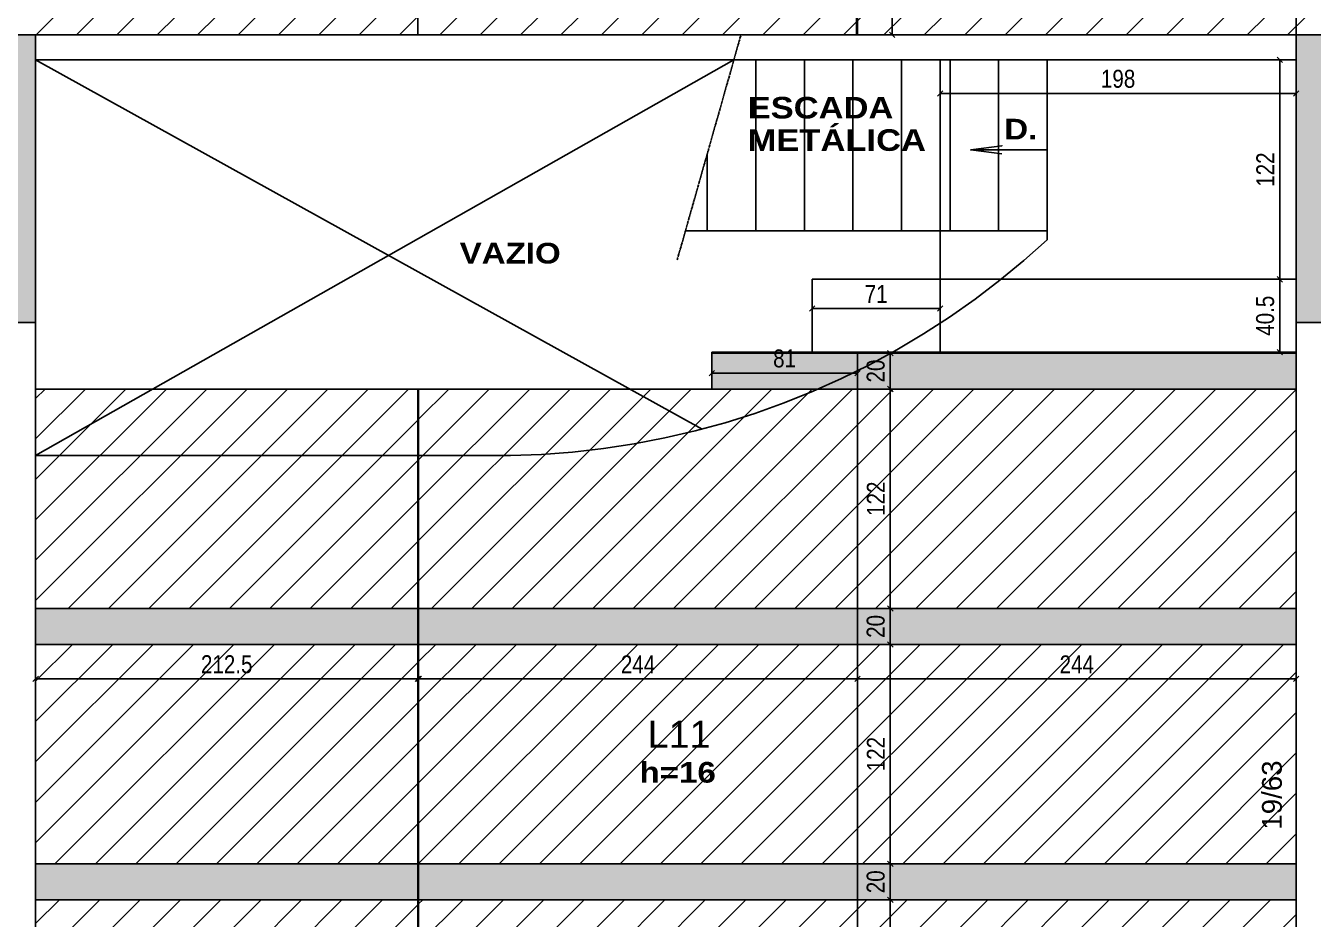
# Model space of a CAD drawing. Extents: x 1894 to 8661, y -614 to 3008.
# Drawn here: x 3407 to 4123, y 744 to 1241 of the extents above; entities that cross this region are included whole.
import ezdxf

# ---------------------------------------------------------------- set-up
doc = ezdxf.new("R2010")
doc.units = 0
doc.header["$PDMODE"] = 34
for name, pattern in [('ESTILO_TQS_0002', [0.4, 0.1, -0.3]), ('ESTILO_TQS_0006', [0.3, 0.2, -0.1]), ('ESTILO_TQS_0007', [2.1, 1.5, -0.2, 0.2, -0.2])]:
    doc.linetypes.add(name, pattern=pattern)
doc.layers.add('00 - FELIPE', color=6, linetype='Continuous', plot=False)
for name, color, linetype in [('COTA', 241, 'Continuous'), ('MTH-230', 1, 'Continuous'), ('MTH-COTAS7', 31, 'Continuous'), ('MTH-DIM-VIGA', 3, 'Continuous'), ('MTH-EIXO-217', 8, 'Continuous'), ('MTH-FACE-VIGA', 7, 'Continuous'), ('MTH-PILAR-SEGUE', 5, 'Continuous'), ('MTH-SOMBRA25', 253, 'Continuous'), ('MTH-TIT1-VIGA', 5, 'Continuous'), ('MTH-TXT-NEGRITO', 5, 'Continuous'), ('MTH-VIGA-INVERTIDA', 7, 'ESTILO_TQS_0002'), ('Painéis', 200, 'Continuous')]:
    doc.layers.add(name, color=color, linetype=linetype)
doc.layers.add('Hachura', color=251, linetype='Continuous', lineweight=9)
doc.styles.add('COTA TECNICA', font='techl___.ttf', dxfattribs={"height": 10})
doc.styles.add('COTA TECNICA-50', font='techl___.ttf', dxfattribs={"height": 9})
doc.styles.add('TQS_ARIAL', font='arial.ttf')
doc.styles.add('TQS_ARIAL_BLACK', font='ariblk.ttf')
doc.dimstyles.new('COTA PAINEL-50', dxfattribs={"dimtxt": 9, "dimasz": 3, "dimexe": 3, "dimexo": 3, "dimgap": 3, "dimtad": 1, "dimdec": 1, "dimzin": 12, "dimdsep": 46, "dimtxsty": 'COTA TECNICA-50', "dimblk1": 'OBLIQUE', "dimblk2": 'OBLIQUE', "dimsah": 1, "dimcen": 0.9, "dimclrd": 4, "dimclre": 4, "dimclrt": 240, "dimadec": 1, "dimazin": 3, "dimtfac": 1, "dimtdec": 1, "dimtmove": 0, "dimatfit": 3, "dimfxl": 1, "dimtolj": 1, "dimtzin": 12, "dimarcsym": 0})
doc.dimstyles.new('PAINEL', dxfattribs={"dimtxt": 10, "dimasz": 3, "dimexe": 3, "dimexo": 3, "dimgap": 3, "dimtad": 1, "dimdec": 1, "dimzin": 12, "dimdsep": 46, "dimtxsty": 'COTA TECNICA', "dimblk1": 'OBLIQUE', "dimblk2": 'OBLIQUE', "dimsah": 1, "dimcen": 0.9, "dimclrd": 4, "dimclre": 4, "dimclrt": 240, "dimadec": 1, "dimazin": 3, "dimtfac": 1, "dimtdec": 1, "dimtmove": 0, "dimatfit": 3, "dimfxl": 1, "dimtolj": 1, "dimtzin": 12, "dimarcsym": 0})
pattern_1 = [(45, (-1482.724, 0), (-11.22532, 11.22532), [])]

# ---------------------------------------------------------------- blocks, each defined once
blk = doc.blocks.new('_Oblique')
at = {"color": 0, "linetype": 'ByBlock', "lineweight": -2}
blk.add_line((-0.5, -0.5), (0.5, 0.5), dxfattribs=at)
blk = doc.blocks.new('*D173')
at = {"layer": 'COTA', "color": 4, "lineweight": -2, "transparency": 16777216}
for p, q in [((3872.12, 1296.17), (3891.49, 1296.17)), ((3888.49, 1235.67), (3888.49, 1296.17)), ((3872.12, 1235.67), (3891.49, 1235.67))]:
    blk.add_line(p, q, dxfattribs=at)
at = {"layer": 'Defpoints', "color": 0, "transparency": 16777216}
for p in [(3869.12, 1296.17), (3888.49, 1296.17), (3869.12, 1235.67)]:
    blk.add_point(p, dxfattribs=at)
at = {"layer": 'COTA', "color": 4, "lineweight": -2, "transparency": 16777216, "xscale": 3, "yscale": 3, "zscale": 3}
for p, rotation in [((3888.49, 1296.17), 90), ((3888.49, 1235.67), 270)]:
    blk.add_blockref('_Oblique', p, dxfattribs=dict(at, rotation=rotation))
at = {"layer": 'COTA', "color": 240, "transparency": 16777216, "insert": (3880.89, 1265.92), "char_height": 9, "attachment_point": 5, "rotation": 90, "style": 'COTA TECNICA-50'}
blk.add_mtext('\\A1;60.5', dxfattribs=at)
blk = doc.blocks.new('*D250')
at = {"layer": 'COTA', "color": 4, "lineweight": -2, "transparency": 16777216}
for p, q in [((3412.12, 893.67), (3412.12, 874.47)), ((3624.62, 893.67), (3624.62, 874.47)), ((3412.12, 877.47), (3624.62, 877.47))]:
    blk.add_line(p, q, dxfattribs=at)
at = {"layer": 'Defpoints', "color": 0, "transparency": 16777216}
for p in [(3412.12, 896.67), (3624.62, 896.67), (3624.62, 877.47)]:
    blk.add_point(p, dxfattribs=at)
at = {"layer": 'COTA', "color": 4, "lineweight": -2, "transparency": 16777216, "xscale": 3, "yscale": 3, "zscale": 3, "rotation": 180}
blk.add_blockref('_Oblique', (3412.12, 877.47), dxfattribs=at)
at = {"layer": 'COTA', "color": 4, "lineweight": -2, "transparency": 16777216, "xscale": 3, "yscale": 3, "zscale": 3}
blk.add_blockref('_Oblique', (3624.62, 877.47), dxfattribs=at)
at = {"layer": 'COTA', "color": 240, "transparency": 16777216, "insert": (3518.37, 885.58), "char_height": 10, "attachment_point": 5, "style": 'COTA TECNICA'}
blk.add_mtext('\\A1;212.5', dxfattribs=at)
blk = doc.blocks.new('*D251')
at = {"layer": 'COTA', "color": 4, "lineweight": -2, "transparency": 16777216}
for p, q in [((3625.12, 893.67), (3625.12, 874.47)), ((3869.12, 893.67), (3869.12, 874.47)), ((3625.12, 877.47), (3869.12, 877.47))]:
    blk.add_line(p, q, dxfattribs=at)
at = {"layer": 'Defpoints', "color": 0, "transparency": 16777216}
for p in [(3625.12, 896.67), (3869.12, 896.67), (3869.12, 877.47)]:
    blk.add_point(p, dxfattribs=at)
at = {"layer": 'COTA', "color": 4, "lineweight": -2, "transparency": 16777216, "xscale": 3, "yscale": 3, "zscale": 3, "rotation": 180}
blk.add_blockref('_Oblique', (3625.12, 877.47), dxfattribs=at)
at = {"layer": 'COTA', "color": 4, "lineweight": -2, "transparency": 16777216, "xscale": 3, "yscale": 3, "zscale": 3}
blk.add_blockref('_Oblique', (3869.12, 877.47), dxfattribs=at)
at = {"layer": 'COTA', "color": 240, "transparency": 16777216, "insert": (3747.12, 885.54), "char_height": 10, "attachment_point": 5, "style": 'COTA TECNICA'}
blk.add_mtext('\\A1;244', dxfattribs=at)
blk = doc.blocks.new('*D252')
at = {"layer": 'COTA', "color": 4, "lineweight": -2, "transparency": 16777216}
for p, q in [((3869.12, 893.67), (3869.12, 874.47)), ((4113.12, 893.67), (4113.12, 874.47)), ((3869.12, 877.47), (4113.12, 877.47))]:
    blk.add_line(p, q, dxfattribs=at)
at = {"layer": 'Defpoints', "color": 0, "transparency": 16777216}
for p in [(3869.12, 896.67), (4113.12, 896.67), (4113.12, 877.47)]:
    blk.add_point(p, dxfattribs=at)
at = {"layer": 'COTA', "color": 4, "lineweight": -2, "transparency": 16777216, "xscale": 3, "yscale": 3, "zscale": 3, "rotation": 180}
blk.add_blockref('_Oblique', (3869.12, 877.47), dxfattribs=at)
at = {"layer": 'COTA', "color": 4, "lineweight": -2, "transparency": 16777216, "xscale": 3, "yscale": 3, "zscale": 3}
blk.add_blockref('_Oblique', (4113.12, 877.47), dxfattribs=at)
at = {"layer": 'COTA', "color": 240, "transparency": 16777216, "insert": (3991.12, 885.54), "char_height": 10, "attachment_point": 5, "style": 'COTA TECNICA'}
blk.add_mtext('\\A1;244', dxfattribs=at)
blk = doc.blocks.new('*D253')
at = {"layer": 'COTA', "color": 4, "lineweight": -2, "transparency": 16777216}
for p, q in [((3872.12, 754.67), (3890.42, 754.67)), ((3887.42, 632.67), (3887.42, 754.67)), ((3872.12, 632.67), (3890.42, 632.67))]:
    blk.add_line(p, q, dxfattribs=at)
at = {"layer": 'Defpoints', "color": 0, "transparency": 16777216}
for p in [(3869.12, 754.67), (3887.42, 754.67), (3869.12, 632.67)]:
    blk.add_point(p, dxfattribs=at)
at = {"layer": 'COTA', "color": 4, "lineweight": -2, "transparency": 16777216, "xscale": 3, "yscale": 3, "zscale": 3}
for p, rotation in [((3887.42, 754.67), 90), ((3887.42, 632.67), 270)]:
    blk.add_blockref('_Oblique', p, dxfattribs=dict(at, rotation=rotation))
at = {"layer": 'COTA', "color": 240, "transparency": 16777216, "insert": (3879.36, 693.67), "char_height": 10, "attachment_point": 5, "rotation": 90, "style": 'COTA TECNICA'}
blk.add_mtext('\\A1;122', dxfattribs=at)
blk = doc.blocks.new('*D254')
at = {"layer": 'COTA', "color": 4, "lineweight": -2, "transparency": 16777216}
for p, q in [((3872.12, 774.67), (3890.42, 774.67)), ((3887.42, 754.67), (3887.42, 774.67)), ((3872.12, 754.67), (3890.42, 754.67))]:
    blk.add_line(p, q, dxfattribs=at)
at = {"layer": 'Defpoints', "color": 0, "transparency": 16777216}
for p in [(3869.12, 774.67), (3887.42, 774.67), (3869.12, 754.67)]:
    blk.add_point(p, dxfattribs=at)
at = {"layer": 'COTA', "color": 4, "lineweight": -2, "transparency": 16777216, "xscale": 3, "yscale": 3, "zscale": 3}
for p, rotation in [((3887.42, 774.67), 90), ((3887.42, 754.67), 270)]:
    blk.add_blockref('_Oblique', p, dxfattribs=dict(at, rotation=rotation))
at = {"layer": 'COTA', "color": 240, "transparency": 16777216, "insert": (3879.31, 764.67), "char_height": 10, "attachment_point": 5, "rotation": 90, "style": 'COTA TECNICA'}
blk.add_mtext('\\A1;20', dxfattribs=at)
blk = doc.blocks.new('*D255')
at = {"layer": 'COTA', "color": 4, "lineweight": -2, "transparency": 16777216}
for p, q in [((3872.12, 896.67), (3890.42, 896.67)), ((3887.42, 774.67), (3887.42, 896.67)), ((3872.12, 774.67), (3890.42, 774.67))]:
    blk.add_line(p, q, dxfattribs=at)
at = {"layer": 'Defpoints', "color": 0, "transparency": 16777216}
for p in [(3869.12, 896.67), (3887.42, 896.67), (3869.12, 774.67)]:
    blk.add_point(p, dxfattribs=at)
at = {"layer": 'COTA', "color": 4, "lineweight": -2, "transparency": 16777216, "xscale": 3, "yscale": 3, "zscale": 3}
for p, rotation in [((3887.42, 896.67), 90), ((3887.42, 774.67), 270)]:
    blk.add_blockref('_Oblique', p, dxfattribs=dict(at, rotation=rotation))
at = {"layer": 'COTA', "color": 240, "transparency": 16777216, "insert": (3879.36, 835.67), "char_height": 10, "attachment_point": 5, "rotation": 90, "style": 'COTA TECNICA'}
blk.add_mtext('\\A1;122', dxfattribs=at)
blk = doc.blocks.new('*D256')
at = {"layer": 'COTA', "color": 4, "lineweight": -2, "transparency": 16777216}
for p, q in [((3872.12, 916.67), (3890.42, 916.67)), ((3887.42, 896.67), (3887.42, 916.67)), ((3872.12, 896.67), (3890.42, 896.67))]:
    blk.add_line(p, q, dxfattribs=at)
at = {"layer": 'Defpoints', "color": 0, "transparency": 16777216}
for p in [(3869.12, 916.67), (3887.42, 916.67), (3869.12, 896.67)]:
    blk.add_point(p, dxfattribs=at)
at = {"layer": 'COTA', "color": 4, "lineweight": -2, "transparency": 16777216, "xscale": 3, "yscale": 3, "zscale": 3}
for p, rotation in [((3887.42, 916.67), 90), ((3887.42, 896.67), 270)]:
    blk.add_blockref('_Oblique', p, dxfattribs=dict(at, rotation=rotation))
at = {"layer": 'COTA', "color": 240, "transparency": 16777216, "insert": (3879.31, 906.67), "char_height": 10, "attachment_point": 5, "rotation": 90, "style": 'COTA TECNICA'}
blk.add_mtext('\\A1;20', dxfattribs=at)
blk = doc.blocks.new('*D257')
at = {"layer": 'COTA', "color": 4, "lineweight": -2, "transparency": 16777216}
for p, q in [((3872.12, 1038.67), (3890.42, 1038.67)), ((3887.42, 916.67), (3887.42, 1038.67)), ((3872.12, 916.67), (3890.42, 916.67))]:
    blk.add_line(p, q, dxfattribs=at)
at = {"layer": 'Defpoints', "color": 0, "transparency": 16777216}
for p in [(3869.12, 1038.67), (3887.42, 1038.67), (3869.12, 916.67)]:
    blk.add_point(p, dxfattribs=at)
at = {"layer": 'COTA', "color": 4, "lineweight": -2, "transparency": 16777216, "xscale": 3, "yscale": 3, "zscale": 3}
for p, rotation in [((3887.42, 1038.67), 90), ((3887.42, 916.67), 270)]:
    blk.add_blockref('_Oblique', p, dxfattribs=dict(at, rotation=rotation))
at = {"layer": 'COTA', "color": 240, "transparency": 16777216, "insert": (3879.36, 977.67), "char_height": 10, "attachment_point": 5, "rotation": 90, "style": 'COTA TECNICA'}
blk.add_mtext('\\A1;122', dxfattribs=at)
blk = doc.blocks.new('*D258')
at = {"layer": 'COTA', "color": 4, "lineweight": -2, "transparency": 16777216}
for p, q in [((3872.12, 1058.67), (3890.42, 1058.67)), ((3887.42, 1038.67), (3887.42, 1058.67)), ((3872.12, 1038.67), (3890.42, 1038.67))]:
    blk.add_line(p, q, dxfattribs=at)
at = {"layer": 'Defpoints', "color": 0, "transparency": 16777216}
for p in [(3869.12, 1058.67), (3887.42, 1058.67), (3869.12, 1038.67)]:
    blk.add_point(p, dxfattribs=at)
at = {"layer": 'COTA', "color": 4, "lineweight": -2, "transparency": 16777216, "xscale": 3, "yscale": 3, "zscale": 3}
for p, rotation in [((3887.42, 1058.67), 90), ((3887.42, 1038.67), 270)]:
    blk.add_blockref('_Oblique', p, dxfattribs=dict(at, rotation=rotation))
at = {"layer": 'COTA', "color": 240, "transparency": 16777216, "insert": (3879.31, 1048.67), "char_height": 10, "attachment_point": 5, "rotation": 90, "style": 'COTA TECNICA'}
blk.add_mtext('\\A1;20', dxfattribs=at)
blk = doc.blocks.new('*D259')
at = {"layer": 'COTA', "color": 4, "lineweight": -2, "transparency": 16777216}
for p, q in [((3915.07, 1218.67), (3915.07, 1200.03)), ((4113.12, 1218.67), (4113.12, 1200.03)), ((3915.07, 1203.03), (4113.12, 1203.03))]:
    blk.add_line(p, q, dxfattribs=at)
at = {"layer": 'Defpoints', "color": 0, "transparency": 16777216}
for p in [(3915.07, 1221.67), (4113.12, 1221.67), (4113.12, 1203.03)]:
    blk.add_point(p, dxfattribs=at)
at = {"layer": 'COTA', "color": 4, "lineweight": -2, "transparency": 16777216, "xscale": 3, "yscale": 3, "zscale": 3, "rotation": 180}
blk.add_blockref('_Oblique', (3915.07, 1203.03), dxfattribs=at)
at = {"layer": 'COTA', "color": 4, "lineweight": -2, "transparency": 16777216, "xscale": 3, "yscale": 3, "zscale": 3}
blk.add_blockref('_Oblique', (4113.12, 1203.03), dxfattribs=at)
at = {"layer": 'COTA', "color": 240, "transparency": 16777216, "insert": (4014.09, 1211.13), "char_height": 10, "attachment_point": 5, "style": 'COTA TECNICA'}
blk.add_mtext('\\A1;198', dxfattribs=at)
blk = doc.blocks.new('*D260')
at = {"layer": 'COTA', "color": 4, "lineweight": -2, "transparency": 16777216}
for p, q in [((4110.12, 1221.67), (4101.01, 1221.67)), ((4104.01, 1099.67), (4104.01, 1221.67)), ((4110.12, 1099.67), (4101.01, 1099.67))]:
    blk.add_line(p, q, dxfattribs=at)
at = {"layer": 'Defpoints', "color": 0, "transparency": 16777216}
for p in [(4104.01, 1221.67), (4113.12, 1221.67), (4113.12, 1099.67)]:
    blk.add_point(p, dxfattribs=at)
at = {"layer": 'COTA', "color": 4, "lineweight": -2, "transparency": 16777216, "xscale": 3, "yscale": 3, "zscale": 3}
for p, rotation in [((4104.01, 1221.67), 90), ((4104.01, 1099.67), 270)]:
    blk.add_blockref('_Oblique', p, dxfattribs=dict(at, rotation=rotation))
at = {"layer": 'COTA', "color": 240, "transparency": 16777216, "insert": (4095.95, 1160.67), "char_height": 10, "attachment_point": 5, "rotation": 90, "style": 'COTA TECNICA'}
blk.add_mtext('\\A1;122', dxfattribs=at)
blk = doc.blocks.new('*D261')
at = {"layer": 'COTA', "color": 4, "lineweight": -2, "transparency": 16777216}
for p, q in [((4110.12, 1099.67), (4101.01, 1099.67)), ((4104.01, 1099.67), (4104.01, 1059.17)), ((4110.12, 1059.17), (4101.01, 1059.17))]:
    blk.add_line(p, q, dxfattribs=at)
at = {"layer": 'Defpoints', "color": 0, "transparency": 16777216}
for p in [(4113.12, 1099.67), (4104.01, 1059.17), (4113.12, 1059.17)]:
    blk.add_point(p, dxfattribs=at)
at = {"layer": 'COTA', "color": 4, "lineweight": -2, "transparency": 16777216, "xscale": 3, "yscale": 3, "zscale": 3}
for p, rotation in [((4104.01, 1099.67), 90), ((4104.01, 1059.17), 270)]:
    blk.add_blockref('_Oblique', p, dxfattribs=dict(at, rotation=rotation))
at = {"layer": 'COTA', "color": 240, "transparency": 16777216, "insert": (4095.9, 1079.42), "char_height": 10, "attachment_point": 5, "rotation": 90, "style": 'COTA TECNICA'}
blk.add_mtext('\\A1;40.5', dxfattribs=at)
blk = doc.blocks.new('*D262')
at = {"layer": 'COTA', "color": 4, "lineweight": -2, "transparency": 16777216}
for p, q in [((3844.03, 1096.67), (3844.03, 1080.42)), ((3915.07, 1096.67), (3915.07, 1080.42)), ((3844.03, 1083.42), (3915.07, 1083.42))]:
    blk.add_line(p, q, dxfattribs=at)
at = {"layer": 'Defpoints', "color": 0, "transparency": 16777216}
for p in [(3844.03, 1099.67), (3915.07, 1099.67), (3915.07, 1083.42)]:
    blk.add_point(p, dxfattribs=at)
at = {"layer": 'COTA', "color": 4, "lineweight": -2, "transparency": 16777216, "xscale": 3, "yscale": 3, "zscale": 3, "rotation": 180}
blk.add_blockref('_Oblique', (3844.03, 1083.42), dxfattribs=at)
at = {"layer": 'COTA', "color": 4, "lineweight": -2, "transparency": 16777216, "xscale": 3, "yscale": 3, "zscale": 3}
blk.add_blockref('_Oblique', (3915.07, 1083.42), dxfattribs=at)
at = {"layer": 'COTA', "color": 240, "transparency": 16777216, "insert": (3879.55, 1091.49), "char_height": 10, "attachment_point": 5, "style": 'COTA TECNICA'}
blk.add_mtext('\\A1;71', dxfattribs=at)
blk = doc.blocks.new('*D263')
at = {"layer": 'COTA', "color": 4, "lineweight": -2, "transparency": 16777216}
for p, q in [((3788.13, 1055.67), (3788.13, 1044.53)), ((3869.12, 1055.67), (3869.12, 1044.53)), ((3788.13, 1047.53), (3869.12, 1047.53))]:
    blk.add_line(p, q, dxfattribs=at)
at = {"layer": 'Defpoints', "color": 0, "transparency": 16777216}
for p in [(3788.13, 1058.67), (3869.12, 1058.67), (3869.12, 1047.53)]:
    blk.add_point(p, dxfattribs=at)
at = {"layer": 'COTA', "color": 4, "lineweight": -2, "transparency": 16777216, "xscale": 3, "yscale": 3, "zscale": 3, "rotation": 180}
blk.add_blockref('_Oblique', (3788.13, 1047.53), dxfattribs=at)
at = {"layer": 'COTA', "color": 4, "lineweight": -2, "transparency": 16777216, "xscale": 3, "yscale": 3, "zscale": 3}
blk.add_blockref('_Oblique', (3869.12, 1047.53), dxfattribs=at)
at = {"layer": 'COTA', "color": 240, "transparency": 16777216, "insert": (3828.62, 1055.63), "char_height": 10, "attachment_point": 5, "style": 'COTA TECNICA'}
blk.add_mtext('\\A1;81', dxfattribs=at)

msp = doc.modelspace()

# ---------------------------------------------------------------- hatches: boundary and pattern name
at = {"layer": 'Hachura', "linetype": 'ByBlock'}
h = msp.add_hatch(dxfattribs=at)
h.set_pattern_fill('ANSI31', color=256, scale=5)
h.set_pattern_definition(pattern_1)
h.paths.add_polyline_path([(3233.62, 1361.67), (3233.62, 1308.17), (3233.62, 1296.67), (3380.62, 1296.67), (3380.62, 1361.67)])
h.paths.add_polyline_path([(3233.62, 1296.17), (3233.62, 1289.17), (3233.62, 1235.67), (3380.62, 1235.67), (3380.62, 1296.17)])
h.paths.add_polyline_path([(3380.62, 1296.17), (3380.62, 1235.67), (3393.12, 1235.67), (3412.12, 1235.67), (3624.62, 1235.67), (3624.62, 1296.17)])
h.paths.add_polyline_path([(3412.12, 1361.67), (3393.12, 1361.67), (3380.62, 1361.67), (3380.62, 1296.67), (3624.62, 1296.67), (3624.62, 1361.67)])
h.paths.add_polyline_path([(3868.62, 1296.67), (3868.62, 1361.67), (3624.62, 1361.67), (3624.62, 1296.67)])
h.paths.add_polyline_path([(3624.62, 1296.17), (3624.62, 1235.67), (3868.62, 1235.67), (3868.62, 1296.17)])
h.paths.add_polyline_path([(3869.12, 1296.17), (3869.12, 1235.67), (4113.12, 1235.67), (4113.12, 1296.17)])
h.paths.add_polyline_path([(4113.12, 1296.67), (4113.12, 1361.67), (3869.12, 1361.67), (3869.12, 1296.67)])
h.paths.add_polyline_path([(4357.12, 1296.67), (4357.12, 1361.67), (4132.12, 1361.67), (4113.12, 1361.67), (4113.12, 1296.67)])
h.paths.add_polyline_path([(4113.12, 1296.17), (4113.12, 1235.67), (4132.12, 1235.67), (4357.12, 1235.67), (4357.12, 1296.17)])
h.paths.add_polyline_path([(4357.12, 1296.17), (4357.12, 1235.67), (4421.12, 1235.67), (4421.12, 1240.67), (4601.12, 1240.67), (4601.12, 1296.17)])
h.paths.add_polyline_path([(4601.12, 1296.67), (4601.12, 1361.67), (4582.12, 1361.67), (4357.12, 1361.67), (4357.12, 1296.67)])
h.paths.add_polyline_path([(4845.12, 1337.17), (4845.12, 1397.67), (4601.12, 1397.67), (4601.12, 1361.67), (4601.12, 1337.17)])
h.paths.add_polyline_path([(4845.12, 1235.67), (4845.12, 1336.67), (4601.12, 1336.67), (4601.12, 1240.67), (4601.12, 1235.67)])
h.paths.add_polyline_path([(4970.62, 1235.67), (4970.62, 1240.67), (5089.12, 1240.67), (5089.12, 1336.67), (4845.12, 1336.67), (4845.12, 1235.67)])
h.paths.add_polyline_path([(5089.12, 1337.17), (5089.12, 1397.67), (4845.12, 1397.67), (4845.12, 1337.17)])
h.paths.add_polyline_path([(5333.12, 1337.17), (5333.12, 1397.67), (5274.12, 1397.67), (5089.12, 1397.67), (5089.12, 1337.17)])
h.paths.add_polyline_path([(5333.12, 1235.67), (5333.12, 1336.67), (5089.12, 1336.67), (5089.12, 1240.67), (5150.62, 1240.67), (5150.62, 1235.67)])
h.paths.add_polyline_path([(5520.12, 1235.67), (5520.12, 1240.67), (5520.12, 1336.67), (5333.62, 1336.67), (5333.62, 1235.67)])
h.paths.add_polyline_path([(5520.12, 1337.17), (5520.12, 1361.67), (5520.12, 1397.67), (5333.62, 1397.67), (5333.62, 1337.17)])
h.paths.add_polyline_path([(5396.12, 1568.67), (5274.12, 1568.67), (5274.12, 1417.67), (5396.12, 1417.67)])
h.paths.add_polyline_path([(5416.62, 1417.67), (5520.12, 1417.67), (5520.12, 1501.67), (5520.12, 1568.67), (5416.62, 1568.67)])
h.paths.add_polyline_path([(5520.12, 1690.67), (5416.62, 1690.67), (5416.62, 1568.67), (5520.12, 1568.67)])
h.paths.add_polyline_path([(5396.12, 1690.67), (5274.12, 1690.67), (5274.12, 1625.67), (5274.12, 1606.67), (5274.12, 1568.67), (5396.12, 1568.67)])
h.paths.add_polyline_path([(5396.12, 1934.67), (5292.12, 1934.67), (5292.12, 1834.67), (5292.12, 1815.67), (5274.12, 1815.67), (5274.12, 1690.67), (5396.12, 1690.67)])
h.paths.add_polyline_path([(5416.62, 1690.67), (5520.12, 1690.67), (5520.12, 1934.67), (5416.62, 1934.67)])
h.paths.add_polyline_path([(5520.12, 2077.67), (5416.62, 2077.67), (5416.62, 1934.67), (5520.12, 1934.67), (5520.12, 2011.67)])
h.paths.add_polyline_path([(5396.12, 2077.67), (5292.12, 2077.67), (5292.12, 1934.67), (5396.12, 1934.67)])
h.paths.add_polyline_path([(4601.12, 1833.67), (4704.62, 1833.67), (4704.62, 2077.67), (4601.12, 2077.67), (4601.12, 2011.67)])
h.paths.add_polyline_path([(4601.12, 1679.67), (4704.62, 1679.67), (4704.62, 1833.67), (4601.12, 1833.67)])
h.paths.add_polyline_path([(4601.12, 1557.67), (4704.62, 1557.67), (4704.62, 1679.67), (4601.12, 1679.67)])
h.paths.add_polyline_path([(4704.62, 1557.67), (4601.12, 1557.67), (4601.12, 1501.67), (4601.12, 1417.67), (4704.62, 1417.67)])
h.paths.add_polyline_path([(4847.12, 1417.67), (4847.12, 1557.67), (4725.12, 1557.67), (4725.12, 1417.67)])
h.paths.add_polyline_path([(4847.12, 1557.67), (4847.12, 1606.67), (4847.12, 1625.67), (4847.12, 1679.67), (4725.12, 1679.67), (4725.12, 1557.67)])
h.paths.add_polyline_path([(4847.12, 1815.67), (4847.12, 1833.67), (4725.12, 1833.67), (4725.12, 1679.67), (4847.12, 1679.67)])
at = {"layer": 'Hachura'}
h = msp.add_hatch(color=256, dxfattribs=at)
h.dxf.hatch_style = 1
h.paths.add_polyline_path([(4113.12, 754.67), (4113.12, 774.67), (3869.12, 774.67), (3869.12, 754.67)])
h.paths.add_polyline_path([(3625.12, 774.67), (3625.12, 754.67), (3869.12, 754.67), (3869.12, 774.67)])
h.paths.add_polyline_path([(3625.12, 754.67), (3625.12, 774.67), (3412.12, 774.67), (3412.12, 754.67)])
h.paths.add_polyline_path([(3412.12, 916.67), (3412.12, 896.67), (3625.12, 896.67), (3625.12, 916.67)])
h.paths.add_polyline_path([(3625.12, 916.67), (3625.12, 896.67), (3869.12, 896.67), (3869.12, 916.67)])
h.paths.add_polyline_path([(3869.12, 916.67), (3869.12, 896.67), (4113.12, 896.67), (4113.12, 916.67)])
h.paths.add_polyline_path([(4113.12, 1038.67), (4113.12, 1058.67), (3887.71, 1058.67), (3875.76, 1052.19), (3869.12, 1048.9), (3869.12, 1038.67)])
h.paths.add_polyline_path([(3869.12, 1058.67), (3869.12, 1048.9), (3875.76, 1052.19), (3887.71, 1058.67)], flags=17)
h.paths.add_polyline_path([(3788.13, 1058.67), (3788.13, 1038.67), (3847.18, 1038.67), (3860.24, 1044.51), (3869.12, 1048.9), (3869.12, 1058.67)])
h.paths.add_polyline_path([(3869.12, 1038.67), (3869.12, 1048.9), (3860.24, 1044.51), (3847.18, 1038.67)], flags=17)
at = {"layer": 'Hachura', "linetype": 'ByBlock'}
h = msp.add_hatch(dxfattribs=at)
h.set_pattern_fill('ANSI31', color=256, scale=5)
h.set_pattern_definition(pattern_1)
h.paths.add_polyline_path([(3412.12, 1001.67), (3412.12, 916.67), (3624.62, 916.67), (3624.62, 1001.67)])
h.paths.add_polyline_path([(3624.62, 774.67), (3624.62, 896.67), (3412.12, 896.67), (3412.12, 774.67)])
h.paths.add_polyline_path([(3477.42, 1038.67), (3412.12, 1001.67), (3624.62, 1001.67), (3624.62, 1038.67)])
h.paths.add_polyline_path([(3412.12, 1038.67), (3412.12, 1001.67), (3477.42, 1038.67)], flags=17)
h.paths.add_polyline_path([(3710.68, 1003.6), (3727.88, 1005.56), (3745, 1008.18), (3762, 1011.45), (3778.86, 1015.38), (3782.8, 1016.45), (3742.66, 1038.67), (3625.12, 1038.67), (3625.12, 1001.67), (3676.12, 1001.67), (3693.42, 1002.31)], flags=17)
h.paths.add_polyline_path([(3742.66, 1038.67), (3782.8, 1016.45), (3795.56, 1019.94), (3812.07, 1025.15), (3828.37, 1030.99), (3844.44, 1037.44), (3847.18, 1038.67)], flags=17)
h.paths.add_polyline_path([(3869.12, 1038.67), (3847.18, 1038.67), (3844.44, 1037.44), (3828.37, 1030.99), (3812.07, 1025.15), (3795.56, 1019.94), (3778.86, 1015.38), (3762, 1011.45), (3745, 1008.18), (3727.88, 1005.56), (3710.68, 1003.6), (3693.42, 1002.31), (3676.12, 1001.67), (3625.12, 1001.67), (3625.12, 916.67), (3869.12, 916.67)])
h.paths.add_polyline_path([(3869.12, 1038.67), (3869.12, 916.67), (4113.12, 916.67), (4113.12, 1038.67)])
h.paths.add_polyline_path([(4113.12, 774.67), (4113.12, 896.67), (3869.12, 896.67), (3869.12, 774.67)])
h.paths.add_polyline_path([(3869.12, 896.67), (3625.12, 896.67), (3625.12, 774.67), (3869.12, 774.67)])
h.paths.add_polyline_path([(3412.12, 754.67), (3412.12, 632.67), (3624.62, 632.67), (3624.62, 754.67)])
h.paths.add_polyline_path([(3625.12, 754.67), (3625.12, 632.67), (3869.12, 632.67), (3869.12, 754.67)])
h.paths.add_polyline_path([(3869.12, 754.67), (3869.12, 632.67), (4113.12, 632.67), (4113.12, 754.67)])

# ---------------------------------------------------------------- linework, layer by layer
at = {"layer": '00 - FELIPE'}
msp.add_line((3844.03, 1059.17), (3844.03, 1099.67), dxfattribs=at)
at = {"layer": 'MTH-230', "linetype": 'Continuous'}
for p, q in [((3412.12, 1001.67), (3800.41, 1221.67)), ((3412.12, 1221.67), (3782.87, 1016.41))]:
    msp.add_line(p, q, dxfattribs=at)
at = {"layer": 'MTH-COTAS7', "linetype": 'Continuous'}
msp.add_lwpolyline([(3974.62, 1171.67), (3932.15, 1171.67), (3949.5, 1173.96), (3932.15, 1171.67), (3949.5, 1169.39)], dxfattribs=at)
at = {"layer": 'MTH-EIXO-217', "linetype": 'ESTILO_TQS_0007'}
msp.add_line((3768.89, 1110.45), (3804.38, 1235.67), dxfattribs=at)
at = {"layer": 'MTH-FACE-VIGA', "linetype": 'Continuous'}
for p, q in [((4113.12, 1235.67), (3412.12, 1235.67)), ((3412.12, 1221.67), (4113.12, 1221.67)), ((3974.62, 1121.67), (3974.62, 1221.67)), ((3773.48, 1126.67), (3974.62, 1126.67)), ((3412.12, 632.67), (3412.12, 1075.67)), ((4113.12, 1075.67), (4113.12, 632.67)), ((3412.12, 1001.67), (3676.12, 1001.67))]:
    msp.add_line(p, q, dxfattribs=at)
msp.add_lwpolyline([(3676.12, 1001.67), (3693.42, 1002.31), (3710.68, 1003.6), (3727.88, 1005.56), (3745, 1008.18), (3762, 1011.45), (3778.86, 1015.38), (3795.56, 1019.94), (3812.07, 1025.15), (3828.37, 1030.99), (3844.44, 1037.44), (3860.24, 1044.51), (3875.76, 1052.19), (3890.98, 1060.45), (3905.86, 1069.29), (3920.4, 1078.69), (3934.56, 1088.65), (3948.33, 1099.14), (3961.69, 1110.15), (3974.62, 1121.67)], dxfattribs=at)
at = {"layer": 'MTH-PILAR-SEGUE', "linetype": 'Continuous'}
for points in [[(3393.12, 1075.67), (3412.12, 1075.67), (3412.12, 1235.67), (3393.12, 1235.67), (3393.12, 1075.67)], [(4113.12, 1075.67), (4132.12, 1075.67), (4132.12, 1235.67), (4113.12, 1235.67), (4113.12, 1075.67)]]:
    msp.add_lwpolyline(points, dxfattribs=at)
at = {"layer": 'MTH-SOMBRA25', "linetype": 'Continuous'}
for points in [[(3393.12, 1075.67), (3412.12, 1075.67), (3412.12, 1235.67)], [(3393.12, 1075.67), (3412.12, 1235.67), (3393.12, 1235.67)], [(4113.12, 1075.67), (4132.12, 1075.67), (4132.12, 1235.67)], [(4113.12, 1075.67), (4132.12, 1235.67), (4113.12, 1235.67)], [(4113.12, 1075.67), (4113.12, 1235.67), (4113.12, 1075.67)]]:
    msp.add_solid(points, dxfattribs=at)
at = {"layer": 'MTH-VIGA-INVERTIDA', "linetype": 'ESTILO_TQS_0006'}
for p, q in [((3812.62, 1126.67), (3812.62, 1221.67)), ((3839.62, 1126.67), (3839.62, 1221.67)), ((3866.62, 1126.67), (3866.62, 1221.67)), ((3893.62, 1126.67), (3893.62, 1221.67)), ((3920.62, 1126.67), (3920.62, 1221.67)), ((3947.62, 1126.67), (3947.62, 1221.67)), ((3785.62, 1126.67), (3785.62, 1169.47))]:
    msp.add_line(p, q, dxfattribs=at)
at = {"layer": 'Painéis'}
for p, q in [((3624.62, 1235.67), (3624.62, 1361.67)), ((3868.62, 1235.67), (3868.62, 1361.67)), ((3869.12, 1235.67), (3869.12, 1361.67)), ((4113.12, 1235.67), (4113.12, 1361.67)), ((3915.07, 1059.17), (3915.07, 1221.67)), ((3844.03, 1099.67), (4113.12, 1099.67)), ((4113.12, 1059.17), (3788.13, 1059.17)), ((3788.13, 1038.67), (3788.13, 1059.17)), ((4113.12, 1058.67), (3788.13, 1058.67)), ((3869.12, 1059.17), (3869.12, 632.67)), ((4113.12, 1038.67), (3412.12, 1038.67)), ((3624.62, 1038.67), (3624.62, 632.67)), ((3625.12, 1038.67), (3625.12, 632.67)), ((4113.12, 916.67), (3412.12, 916.67)), ((4113.12, 896.67), (3412.12, 896.67)), ((4113.12, 774.67), (3412.12, 774.67)), ((4113.12, 754.67), (3412.12, 754.67))]:
    msp.add_line(p, q, dxfattribs=at)

# ---------------------------------------------------------------- texts
at = {"layer": 'MTH-DIM-VIGA', "linetype": 'Continuous', "style": 'TQS_ARIAL'}
msp.add_text('19/63', height=11, rotation=90, dxfattribs=at).set_placement((4105.12, 793.67))
at = {"layer": 'MTH-TIT1-VIGA', "linetype": 'Continuous', "style": 'TQS_ARIAL'}
msp.add_text('L11', height=15, dxfattribs=at).set_placement((3752.49, 839.19))
at = {"layer": 'MTH-TXT-NEGRITO', "color": 3, "linetype": 'Continuous', "style": 'TQS_ARIAL_BLACK'}
for s, height, p in [('ESCADA', 12, (3808.09, 1189.1)), ('D.', 11.5, (3950.79, 1177.45)), ('METÁLICA', 12, (3808.09, 1171.1)), ('VAZIO', 11.5, (3647.93, 1108.47)), ('h=16', 11.5, (3747.95, 819.8))]:
    msp.add_text(s, height=height, dxfattribs=at).set_placement(p)

# ---------------------------------------------------------------- dimensions: what is measured, and where the dimension line sits
at = {"layer": 'COTA'}
for base, p1, p2, dimstyle, picture, middle in [((3888.49, 1296.17), (3869.12, 1235.67), (3869.12, 1296.17), 'COTA PAINEL-50', '*D173', (3880.89, 1265.92)), ((4104.01, 1221.67), (4113.12, 1099.67), (4113.12, 1221.67), 'PAINEL', '*D260', (4095.95, 1160.67)), ((4104.01, 1059.17), (4113.12, 1099.67), (4113.12, 1059.17), 'PAINEL', '*D261', (4095.9, 1079.42)), ((3887.42, 754.67), (3869.12, 632.67), (3869.12, 754.67), 'PAINEL', '*D253', (3879.36, 693.67))]:
    dim = msp.add_linear_dim(base=base, p1=p1, p2=p2, angle=90, dimstyle=dimstyle, dxfattribs=at)
    dim.commit()
    dim.dimension.update_dxf_attribs({"geometry": picture, "text_midpoint": middle})
for base, p1, p2, picture, middle in [((4113.116, 1203.0309), (3915.0665, 1221.6728), (4113.116, 1221.6728), '*D259', (4014.0913, 1211.1332)), ((3915.07, 1083.42), (3844.03, 1099.67), (3915.07, 1099.67), '*D262', (3879.55, 1091.49)), ((3869.12, 1047.53), (3788.13, 1058.67), (3869.12, 1058.67), '*D263', (3828.62, 1055.63)), ((3624.62, 877.47), (3412.12, 896.67), (3624.62, 896.67), '*D250', (3518.37, 885.58)), ((3869.12, 877.47), (3625.12, 896.67), (3869.12, 896.67), '*D251', (3747.12, 885.54))]:
    dim = msp.add_linear_dim(base=base, p1=p1, p2=p2, dimstyle='PAINEL', dxfattribs=at)
    dim.commit()
    dim.dimension.update_dxf_attribs({"geometry": picture, "text_midpoint": middle})
for base, p1, p2, picture, middle in [((3887.42, 1058.67), (3869.12, 1038.67), (3869.12, 1058.67), '*D258', (3887.42, 1048.67)), ((3887.42, 916.67), (3869.12, 896.67), (3869.12, 916.67), '*D256', (3887.42, 906.67)), ((3887.42, 774.67), (3869.12, 754.67), (3869.12, 774.67), '*D254', (3887.42, 764.67))]:
    dim = msp.add_linear_dim(base=base, p1=p1, p2=p2, angle=90, dimstyle='PAINEL', override={"dimtmove": 1}, dxfattribs=at)
    dim.commit()
    dim.dimension.update_dxf_attribs({"geometry": picture, "text_midpoint": middle, "dimtype": 160})
for base, p1, p2, picture, middle in [((3887.42, 1038.67), (3869.12, 916.67), (3869.12, 1038.67), '*D257', (3879.36, 977.67)), ((3887.42, 896.67), (3869.12, 774.67), (3869.12, 896.67), '*D255', (3879.36, 835.67))]:
    dim = msp.add_linear_dim(base=base, p1=p1, p2=p2, angle=90, dimstyle='PAINEL', override={"dimtmove": 1}, dxfattribs=at)
    dim.commit()
    dim.dimension.update_dxf_attribs({"geometry": picture, "text_midpoint": middle})
dim = msp.add_linear_dim(base=(4113.12, 877.47), p1=(3869.12, 896.67), p2=(4113.12, 896.67), dimstyle='PAINEL', override={"dimtmove": 1}, dxfattribs=at)
dim.commit()
dim.dimension.update_dxf_attribs({"geometry": '*D252', "text_midpoint": (3991.12, 885.54)})

doc.saveas('drawing.dxf')
